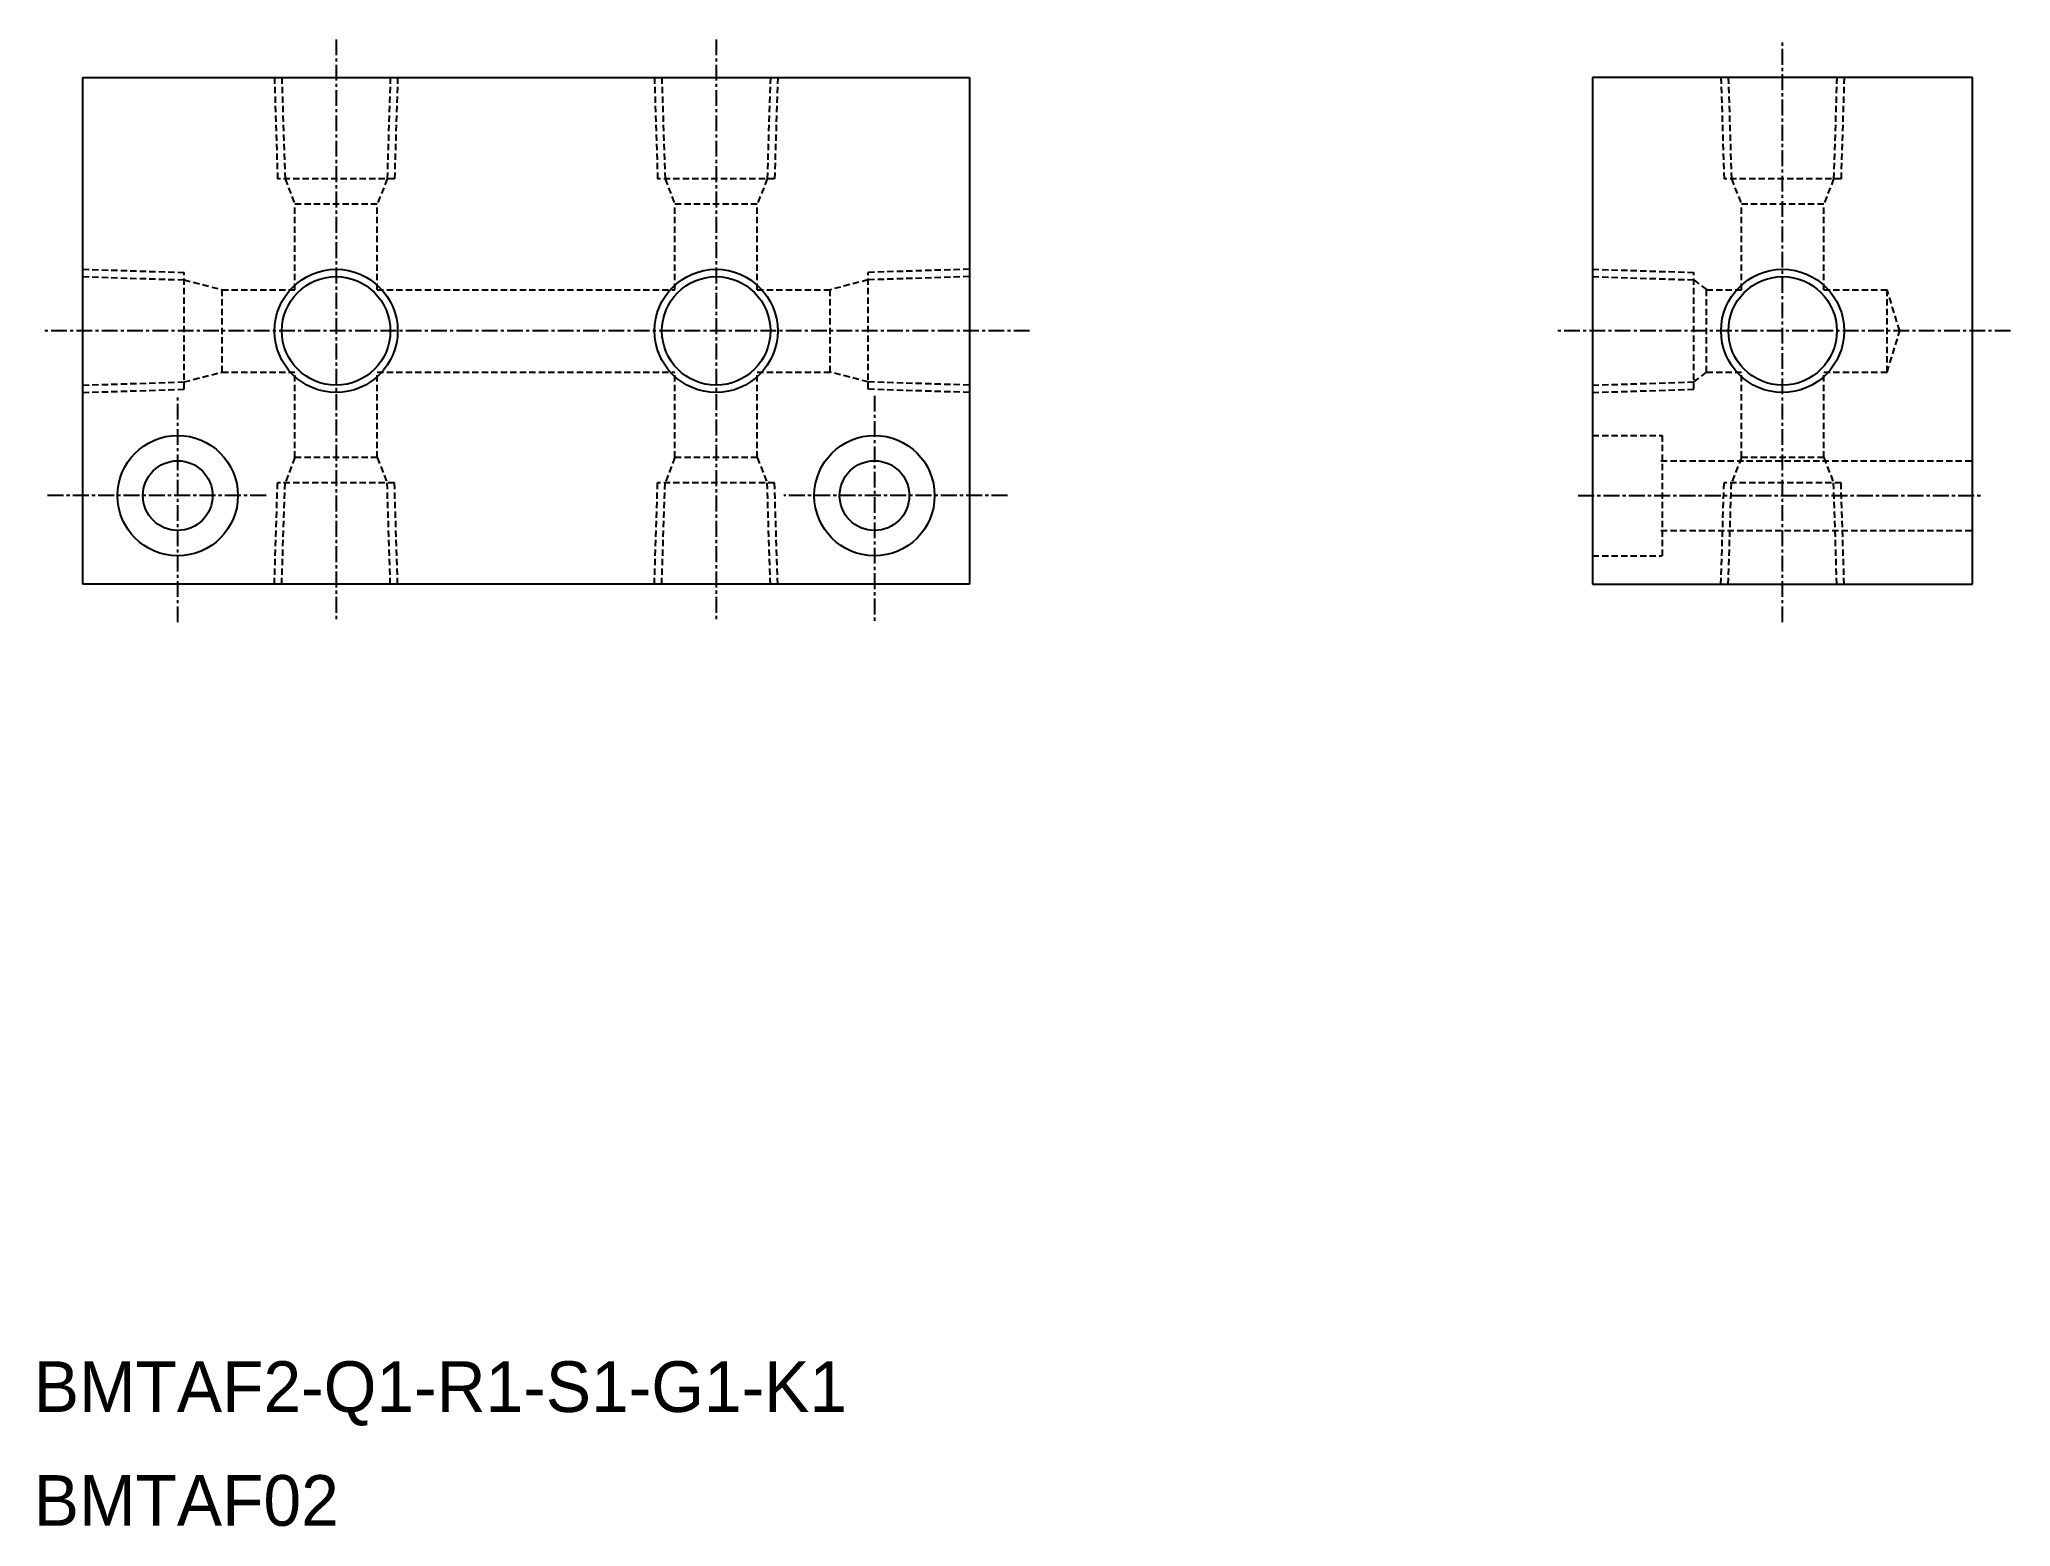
# Model space of a CAD drawing. Extents: x 979 to 1135, y 4961 to 5078.
import ezdxf

# ---------------------------------------------------------------- set-up
doc = ezdxf.new("R2010")
doc.units = 0
doc.linetypes.add('CENTER', pattern=[2, 1.25, -0.25, 0.25, -0.25])
doc.linetypes.add('DASHED', pattern=[0.75, 0.5, -0.25])
doc.layers.get('0').update_dxf_attribs({"linetype": 'CONTINUOUS'})
doc.layers.add('CENTER', color=1, linetype='CENTER')

msp = doc.modelspace()

# ---------------------------------------------------------------- linework, layer by layer
at = {"color": 7, "linetype": 'CONTINUOUS'}
for p, q in [((982.39, 5075.17), (1052.39, 5075.17)), ((982.39, 5035.17), (982.39, 5075.17)), ((1052.39, 5075.17), (1052.39, 5035.17)), ((1131.58, 5075.17), (1101.58, 5075.17)), ((1101.58, 5075.17), (1101.58, 5035.17)), ((1131.58, 5035.17), (1131.58, 5075.17)), ((1052.39, 5035.17), (982.39, 5035.17)), ((1101.58, 5035.17), (1131.58, 5035.17))]:
    msp.add_line(p, q, dxfattribs=at)
at = {"color": 3, "linetype": 'DASHED'}
for p, q in [((997.52, 5075.17), (997.77, 5067.17)), ((998.1, 5075.17), (998.36, 5067.17)), ((1006.67, 5075.17), (1006.42, 5067.17)), ((1007.25, 5075.17), (1007, 5067.17)), ((1027.52, 5075.17), (1027.77, 5067.17)), ((1028.1, 5075.17), (1028.36, 5067.17)), ((1036.67, 5075.17), (1036.42, 5067.17)), ((1037.25, 5075.17), (1037, 5067.17)), ((1111.71, 5075.17), (1111.96, 5067.17)), ((1112.29, 5075.17), (1112.54, 5067.17)), ((1120.86, 5075.17), (1120.61, 5067.17)), ((1121.44, 5075.17), (1121.19, 5067.17)), ((1007, 5067.17), (997.77, 5067.17)), ((998.36, 5067.17), (999.14, 5065.17)), ((1006.42, 5067.17), (1005.64, 5065.17)), ((1037, 5067.17), (1027.77, 5067.17)), ((1028.36, 5067.17), (1029.14, 5065.17)), ((1036.42, 5067.17), (1035.64, 5065.17)), ((1121.19, 5067.17), (1111.96, 5067.17)), ((1112.54, 5067.17), (1113.33, 5065.17)), ((1120.61, 5067.17), (1119.83, 5065.17)), ((1005.64, 5065.17), (999.14, 5065.17)), ((999.14, 5058.42), (999.14, 5065.17)), ((1005.64, 5058.42), (1005.64, 5065.17)), ((1029.14, 5058.42), (1029.14, 5065.17)), ((1035.64, 5065.17), (1029.14, 5065.17)), ((1035.64, 5058.42), (1035.64, 5065.17)), ((1119.83, 5065.17), (1113.33, 5065.17)), ((1113.33, 5058.42), (1113.33, 5065.17)), ((1119.83, 5058.42), (1119.83, 5065.17)), ((982.39, 5060.04), (990.39, 5059.78)), ((982.39, 5059.45), (990.39, 5059.2)), ((990.39, 5050.56), (990.39, 5059.78)), ((990.39, 5059.2), (993.39, 5058.42)), ((1044.39, 5059.2), (1041.39, 5058.42)), ((1052.39, 5060.04), (1044.39, 5059.78)), ((1044.39, 5050.56), (1044.39, 5059.78)), ((1052.39, 5059.45), (1044.39, 5059.2)), ((1101.58, 5060.04), (1109.58, 5059.78)), ((1101.58, 5059.45), (1109.58, 5059.2)), ((1109.58, 5050.56), (1109.58, 5059.78)), ((1109.58, 5059.2), (1110.58, 5058.42)), ((993.39, 5051.92), (993.39, 5058.42)), ((993.39, 5058.42), (999.14, 5058.42)), ((1005.64, 5058.42), (1029.14, 5058.42)), ((1035.64, 5058.42), (1041.39, 5058.42)), ((1041.39, 5051.92), (1041.39, 5058.42)), ((1110.58, 5051.92), (1110.58, 5058.42)), ((1110.58, 5058.42), (1113.33, 5058.42)), ((1119.83, 5058.42), (1124.83, 5058.42)), ((1124.83, 5051.92), (1124.83, 5058.42)), ((1125.83, 5055.17), (1124.83, 5058.42)), ((1124.83, 5051.92), (1125.83, 5055.17)), ((982.39, 5050.89), (990.39, 5051.14)), ((990.39, 5051.14), (993.39, 5051.92)), ((993.39, 5051.92), (999.14, 5051.92)), ((999.14, 5045.17), (999.14, 5051.92)), ((1005.64, 5051.92), (1029.14, 5051.92)), ((1005.64, 5045.17), (1005.64, 5051.92)), ((1029.14, 5045.17), (1029.14, 5051.92)), ((1035.64, 5051.92), (1041.39, 5051.92)), ((1035.64, 5045.17), (1035.64, 5051.92)), ((1044.39, 5051.14), (1041.39, 5051.92)), ((1052.39, 5050.89), (1044.39, 5051.14)), ((1101.58, 5050.89), (1109.58, 5051.14)), ((1109.58, 5051.14), (1110.58, 5051.92)), ((1110.58, 5051.92), (1113.33, 5051.92)), ((1113.33, 5045.17), (1113.33, 5051.92)), ((1119.83, 5051.92), (1124.83, 5051.92)), ((1119.83, 5045.17), (1119.83, 5051.92)), ((982.39, 5050.31), (990.39, 5050.56)), ((1052.39, 5050.31), (1044.39, 5050.56)), ((1101.58, 5050.31), (1109.58, 5050.56)), ((1101.58, 5046.92), (1107.08, 5046.92)), ((1107.08, 5046.92), (1107.08, 5037.42)), ((999.14, 5045.17), (998.36, 5043.17)), ((1005.64, 5045.17), (999.14, 5045.17)), ((1005.64, 5045.17), (1006.42, 5043.17)), ((1029.14, 5045.17), (1028.36, 5043.17)), ((1035.64, 5045.17), (1029.14, 5045.17)), ((1035.64, 5045.17), (1036.42, 5043.17)), ((1106.98, 5044.92), (1131.58, 5044.92)), ((1113.33, 5045.17), (1112.54, 5043.17)), ((1119.83, 5045.17), (1113.33, 5045.17)), ((1119.83, 5045.17), (1120.61, 5043.17)), ((997.52, 5035.17), (997.77, 5043.17)), ((1007, 5043.17), (997.77, 5043.17)), ((998.1, 5035.17), (998.36, 5043.17)), ((1006.67, 5035.17), (1006.42, 5043.17)), ((1007.25, 5035.17), (1007, 5043.17)), ((1027.52, 5035.17), (1027.77, 5043.17)), ((1037, 5043.17), (1027.77, 5043.17)), ((1028.1, 5035.17), (1028.36, 5043.17)), ((1036.67, 5035.17), (1036.42, 5043.17)), ((1037.25, 5035.17), (1037, 5043.17)), ((1111.71, 5035.17), (1111.96, 5043.17)), ((1121.19, 5043.17), (1111.96, 5043.17)), ((1112.29, 5035.17), (1112.54, 5043.17)), ((1120.86, 5035.17), (1120.61, 5043.17)), ((1121.44, 5035.17), (1121.19, 5043.17)), ((1106.98, 5039.42), (1131.58, 5039.42)), ((1101.58, 5037.42), (1107.08, 5037.42))]:
    msp.add_line(p, q, dxfattribs=at)
for p, q in [((1120.02, 5044.67), (1120.02, 5044.67)), ((1120.22, 5044.17), (1120.22, 5044.17))]:
    msp.add_line(p, q)
at = {"color": 3, "linetype": 'CONTINUOUS'}
for centre in [(1002.39, 5055.17), (1032.39, 5055.17), (1116.58, 5055.17)]:
    msp.add_circle(centre, 4.86, dxfattribs=at)
at = {"color": 7, "linetype": 'CONTINUOUS'}
for centre, radius in [((1002.39, 5055.17), 4.28), ((1032.39, 5055.17), 4.28), ((1116.58, 5055.17), 4.28), ((989.89, 5042.17), 4.75), ((1044.89, 5042.17), 4.75), ((989.89, 5042.17), 2.75), ((1044.89, 5042.17), 2.75)]:
    msp.add_circle(centre, radius, dxfattribs=at)
at = {"layer": 'CENTER', "color": 1, "linetype": 'CENTER'}
for p, q in [((1002.39, 5078.17), (1002.39, 5032.17)), ((1032.39, 5078.17), (1032.39, 5032.17)), ((1116.58, 5032.17), (1116.58, 5078.17)), ((1057.14, 5055.17), (979.39, 5055.17)), ((1134.58, 5055.17), (1098.58, 5055.17)), ((989.89, 5032.17), (989.89, 5050.05)), ((1044.89, 5050.05), (1044.89, 5032.17)), ((996.86, 5042.17), (979.39, 5042.17)), ((1055.39, 5042.17), (1037.73, 5042.17)), ((1100.45, 5042.17), (1132.34, 5042.17))]:
    msp.add_line(p, q, dxfattribs=at)

# ---------------------------------------------------------------- texts
at = {"color": 7, "linetype": 'CONTINUOUS'}
for s, p in [('BMTAF2-Q1-R1-S1-G1-K1', (978.53, 4969.85)), ('BMTAF02', (978.53, 4960.87))]:
    msp.add_text(s, height=4, dxfattribs=at).set_placement(p)

doc.saveas('drawing.dxf')
